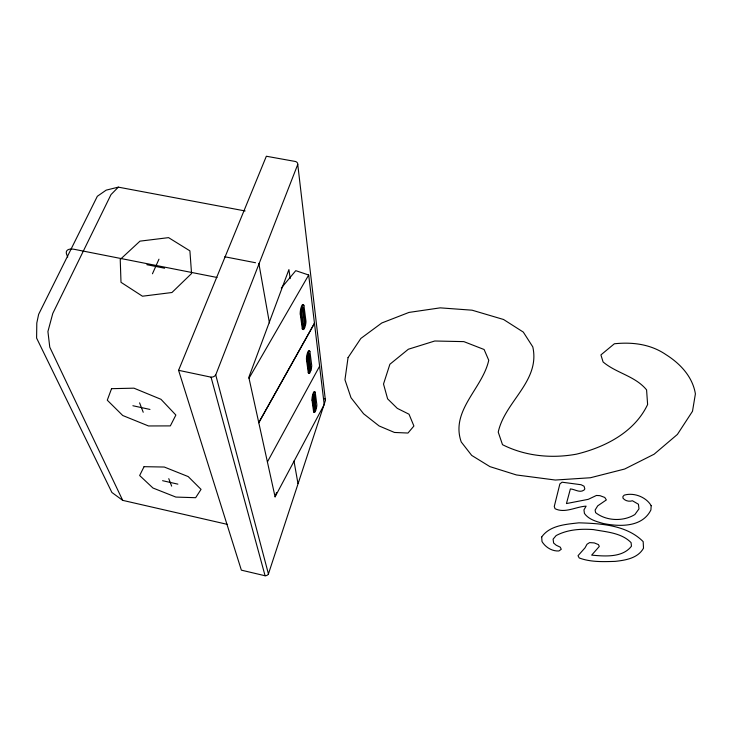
<?xml version="1.0" encoding="UTF-8"?>
<svg xmlns="http://www.w3.org/2000/svg" width="732" height="732" viewBox="0 0 732 732"><rect width="100%" height="100%" fill="white"/><g stroke="black" fill="none" stroke-linecap="round" stroke-linejoin="round"><path stroke-width="1.1" d="M312.738 397.028L313.177 395.06M314.449 409.893L315.547 406.599L313.872 394.118M315.904 407.989L314.339 394.182L313.323 398.199L315.044 410.021L315.904 407.989L315.309 407.861M310.716 368.791L309.188 353.812A2.352 0.503 -78.6 0 0 308.364 354.416A2.352 0.503 -78.6 0 0 307.879 357.628L309.801 370.868L310.716 368.791L310.084 368.663L309.325 370.621M310.084 368.663L308.556 353.684M303.405 326.673A2.068 0.467 -79 0 0 303.78 325.932L304.485 322.968L302.481 307.888A2.507 0.567 -79.1 0 0 301.813 307.852M303.158 308.026A2.507 0.567 -79.1 0 0 302.261 308.529A2.507 0.567 -79.1 0 0 301.758 311.969L303.707 326.527A2.068 0.458 -78.9 0 0 304.448 326.069L305.143 323.105L303.158 308.026L302.481 307.888M268.434 573.934L325.42 400.486L297.75 164.462A4.127 3.074 -5.5 0 0 295.536 161.507L266.347 156.245L178.581 370.319L241.359 570.155L265.085 575.755A3.386 3.084 -19.6 0 0 268.434 573.934L215.73 374.894L297.75 164.462M315.675 410.442L316.068 409.252A3.569 0.714 -78 0 0 316.81 404.457L315.245 392.453L314.641 392.325A4.731 0.961 -78.2 0 0 312.994 393.743A4.731 0.961 -78.2 0 0 312.015 400.148L313.589 411.686L314.184 411.814A4.31 0.86 -78 0 0 315.675 410.442L315.08 410.313M290.192 278.59L288.911 269.596L248.816 377.337L275.076 496.836L276.54 492.508M309.114 350.875A5.005 1.08 -78.6 0 0 307.303 353.474A5.005 1.08 -78.6 0 0 306.488 359.65L308.254 372.551L308.886 372.68A4.557 0.961 -78.4 0 0 310.487 371.435L310.899 370.209A3.77 0.796 -78.5 0 0 311.676 365.094L309.929 351.671L309.288 351.543M303.075 304.905A5.325 1.208 -79.1 0 0 301.127 307.422A5.325 1.208 -79.1 0 0 300.276 314.074L302.261 328.604L302.929 328.732A4.84 1.08 -78.9 0 0 304.658 327.662L305.107 326.39A4.008 0.897 -79 0 0 305.921 320.909L303.954 305.802L303.277 305.674M152.457 273.777L158.963 259.192M275.076 496.836L324.203 404.576L308.694 275.022L295.765 270.657L281.298 288.051M267.409 461.919L319.61 366.201M258.771 422.629L314.467 323.242M258.789 422.703L314.476 323.324M249.017 378.243L308.694 275.022M245.129 210.953L118.346 187.145L111.008 194.593L52.777 313.461L47.919 331.541L49.776 347.197L122.692 500.359L227.478 524.405M118.346 187.145L106.177 190.137L97.338 196.277L38.631 314.348L36.801 323.004L36.6 338.074L111.886 492.462L122.692 500.359M224.761 256.767L255.532 262.742M217.047 277.474L74.243 249.31A11.666 5.783 26.4 0 0 66.639 254.352L67.737 257.06M146.848 264.7L164.618 268.214M301.072 311.832L301.758 311.969M300.276 314.074L300.953 314.202L302.929 328.732M304.485 322.968L305.143 323.105M304.228 324.669L304.896 324.798M303.78 325.932L304.448 326.069M303.99 327.524L304.658 327.662M306.488 359.65L307.129 359.778L308.886 372.68M310.331 367.08L310.954 367.208M309.663 369.889L310.899 370.209M308.977 370.419L309.609 370.548M309.856 371.307L310.487 371.435M313.946 394.392L314.55 394.521M312.71 398.071L313.323 398.199M178.581 370.319L211.054 377.172A4.667 3.843 -13.4 0 0 215.73 374.894M312.015 400.148L312.619 400.276L314.184 411.814M315.538 406.379L316.132 406.498M314.916 409.042L315.51 409.17M314.275 409.627L314.87 409.755M132.885 405.738L149.969 409.435M162.586 480.695L177.876 484.145M139.592 402.847L143.216 412.253M168.772 478.655L171.654 486.13M211.054 377.172L265.085 575.755M258.844 263.383L269.431 322.913M293.98 461.059L297.97 483.523M315.071 395.6L315.355 397.778M309.05 373.018A4.557 0.961 -78.4 0 1 308.254 372.551M307.522 354.928A2.352 0.503 -78.6 0 1 307.934 353.757M307.129 359.778A5.005 1.08 -78.6 0 1 308.163 352.934A5.005 1.08 -78.6 0 1 309.929 351.671M324.688 398.574A3.084 2.626 -6.7 0 1 325.42 400.486M303.121 329.263A4.84 1.08 -79 0 1 302.261 328.604M301.09 310.597A2.507 0.567 -79.1 0 1 301.374 309.069M300.953 314.202A5.334 1.208 -79.1 0 1 302.032 306.864A5.334 1.208 -79.1 0 1 303.954 305.802M314.696 411.311A4.31 0.86 -78 0 1 313.589 411.686M316.004 407.038A3.569 0.714 -78 0 1 315.767 408.127M312.619 400.276A4.731 0.961 -78.2 0 1 313.598 393.871A4.731 0.961 -78.2 0 1 315.245 392.453M651.178 505.711L650.913 509.939C642.284 527.424 619.784 526.802 603.369 523.517C596.489 521.559 588.803 519.61 584.438 513.443L583.953 509.875L586.122 506.151C575.983 506.645 564.939 513.644 555.039 508.703L554.27 506.489L559.879 483.934L562.084 482.205L581.098 484.73L584.054 486.213L584.831 488.967L583.953 490.129C579.607 493.185 574.904 489.196 570.374 488.93L566.458 503.561L588.272 499.334L596.443 495.454L599.984 495.665L604.778 497.458L606.352 499.929L597.705 505.849L595.116 510.048L595.601 512.638C606.325 521.129 623.38 521.696 634.9 514.514L638.981 508.868L638.441 504.247L632.439 500.761C629.246 501.877 624.972 500.908 622.959 498.126L622.932 496.525L624.213 495.152C633.821 492.252 646.246 497.019 651.178 505.711M348.048 357.619L344.955 379.78L351.003 397.723L363.584 413.763L379.121 425.96L394.447 432.456L407.971 433.042L413.909 426.024L409.014 414.221L397.311 408.374L387.612 398.849L383.513 384.026L389.891 364.252L408.346 349.237L434.753 341.002L463.868 341.624L484.108 349.503L488.747 360.254C482.553 388.536 450.189 410.625 461.242 441.972L471.692 455.405L489.937 466.632L516.408 474.949L555.332 480.036L590.422 477.749L624.68 469.02L654.115 454.206L677.393 434.433L692.499 411.274L695.4 393.871C692.582 376.66 680.211 363.621 665.937 354.617C650.611 344.132 632.475 341.89 614.368 343.775L600.917 354.91L603.086 361.965C616.436 373.265 635.047 375.9 646.576 389.854L647.619 404.503C634.525 432.264 605.053 447.243 576.441 454.169C551.489 458.717 525.292 456.192 502.5 444.681L498.236 432.127C504.842 401.411 540.472 381.244 532.795 346.886L523.307 332.099L503.561 319.5L472.094 310.194L440.197 307.852L408.996 312.418L381.775 322.986L360.839 338.449L348.048 357.619M541.68 537.032L542.019 541.598C545.505 547.289 552.102 551.397 558.9 550.967L561.261 549.284L560.282 547.179L556.183 545.212L553.621 543.034L553.099 539.155L556.119 535.586C567.51 529.474 580.778 528.687 593.432 529.593C606.288 531.981 621.441 532.722 631.085 542.632L631.46 546.209C622.465 557.857 604.842 556.32 591.666 555.131L599.307 546.438L598.437 544.599L594.302 542.915L589.589 542.613L587.018 544.233L585.014 547.856L578.006 555.716L579.195 557.949C590.55 562.249 603.113 561.737 615.063 561.38C625.503 560.264 637.929 558.251 643.51 548.186L643.181 541.653C626.867 525.073 600.917 523.49 578.866 522.831C565.928 524.332 549.723 525.329 541.68 537.032M111.548 388.674L107.275 400.194L122.729 415.502L148.495 425.96L170.346 425.896L175.872 415.044L160.967 399.297L133.947 388.17L111.548 388.674M144.058 466.677L139.647 475.516L152.951 488.015L175.863 497.074L195.645 497.705L201.044 489.369L188.206 476.587L164.297 467.034L144.058 466.677M191.555 273.53L171.947 292.516L142.456 296.213L121 282.314L120.231 259.448L139.977 241.148L168.57 237.635L189.899 250.856L191.555 273.53"/></g></svg>
